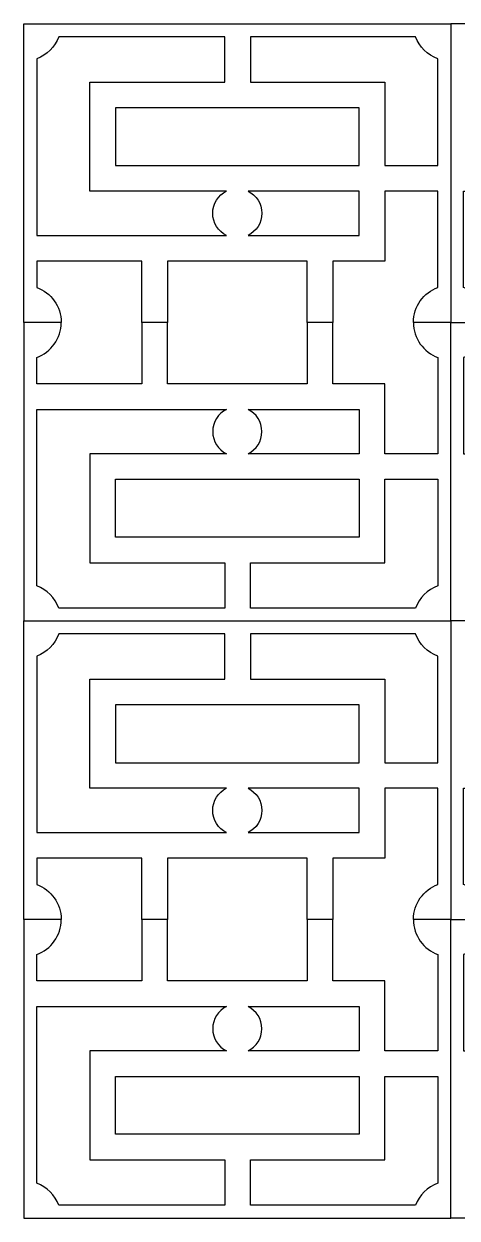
# Model space of a CAD drawing. Header units: centimetres. Extents: x -18.9 to -1.9, y -9.5 to 1.9.
# Drawn here: x -18.879 to -17.156, y -9.5 to -4.748 of the extents above; entities that cross this region are included whole.
import ezdxf

# ---------------------------------------------------------------- set-up
doc = ezdxf.new("R2010")
doc.units = ezdxf.units.CM
doc.header["$MEASUREMENT"] = 0
doc.layers.add('layer 1', color=7, linetype='Continuous')

msp = doc.modelspace()

# ---------------------------------------------------------------- linework, layer by layer
at = {"layer": 'layer 1', "color": 250}
for points, knots in [([(-17.75271, -5.69124), (-17.75271, -5.69124), (-17.75271, -5.93573), (-17.75271, -5.93573), (-17.75271, -5.93573), (-17.75271, -5.93573), (-17.65094, -5.93573), (-17.65094, -5.93573), (-17.65094, -5.93573), (-17.65094, -5.93573), (-17.65094, -5.69124), (-17.65094, -5.69124), (-17.65094, -5.69124), (-17.65094, -5.69124), (-17.49486, -5.69124), (-17.49486, -5.69124), (-17.49486, -5.69124), (-17.49486, -5.69124), (-17.44398, -5.69124), (-17.44398, -5.69124), (-17.44398, -5.69124), (-17.44398, -5.69124), (-17.44398, -5.64035), (-17.44398, -5.64035), (-17.44398, -5.64035), (-17.44398, -5.64035), (-17.44398, -5.41336), (-17.44398, -5.41336), (-17.44398, -5.41336), (-17.44398, -5.41336), (-17.44398, -5.41335), (-17.44398, -5.41335), (-17.44398, -5.41335), (-17.44398, -5.41335), (-17.23252, -5.41335), (-17.23252, -5.41335), (-17.23252, -5.41335), (-17.23252, -5.41335), (-17.23252, -5.79637), (-17.23252, -5.79637), (-17.23252, -5.79637), (-17.28937, -5.81714), (-17.32997, -5.8717), (-17.32997, -5.93573), (-17.32997, -5.93573), (-17.32997, -5.93573), (-17.23252, -5.93573), (-17.23252, -5.93573), (-17.23252, -5.93573), (-17.23252, -5.93573), (-17.18164, -5.93573), (-17.18164, -5.93573), (-17.18164, -5.93573), (-17.18164, -5.93573), (-17.18164, -4.74765), (-17.18164, -4.74765), (-17.18164, -4.74765), (-17.18164, -4.74765), (-18.87894, -4.74765), (-18.87894, -4.74765), (-18.87894, -4.74765), (-18.87894, -4.74765), (-18.87894, -5.93573), (-18.87894, -5.93573), (-18.87894, -5.93573), (-18.87894, -5.93573), (-18.87859, -5.93573), (-18.87859, -5.93573), (-18.87859, -5.93573), (-18.87859, -5.93573), (-18.82805, -5.93573), (-18.82805, -5.93573), (-18.82805, -5.93573), (-18.82805, -5.93573), (-18.73061, -5.93573), (-18.73061, -5.93573), (-18.73061, -5.93573), (-18.73061, -5.8717), (-18.7712, -5.81714), (-18.82805, -5.79637), (-18.82805, -5.79637), (-18.82805, -5.79637), (-18.82805, -5.69124), (-18.82805, -5.69124), (-18.82805, -5.69124), (-18.82805, -5.69124), (-18.40963, -5.69124), (-18.40963, -5.69124), (-18.40963, -5.69124), (-18.40963, -5.69124), (-18.40963, -5.93573), (-18.40963, -5.93573), (-18.40963, -5.93573), (-18.40963, -5.93573), (-18.30787, -5.93573), (-18.30787, -5.93573), (-18.30787, -5.93573), (-18.30787, -5.93573), (-18.30787, -5.69124), (-18.30787, -5.69124), (-18.30787, -5.69124), (-18.30787, -5.69124), (-17.93935, -5.69124), (-17.93935, -5.69124), (-17.93935, -5.69124), (-17.93935, -5.69124), (-17.80038, -5.69124), (-17.80038, -5.69124), (-17.80038, -5.69124), (-17.80038, -5.69124), (-17.75271, -5.69124), (-17.75271, -5.69124)], [0, 0, 0, 0, 0.0344828, 0.0344828, 0.0344828, 0.0344828, 0.0689655, 0.0689655, 0.0689655, 0.0689655, 0.1034483, 0.1034483, 0.1034483, 0.1034483, 0.137931, 0.137931, 0.137931, 0.137931, 0.1724138, 0.1724138, 0.1724138, 0.1724138, 0.2068966, 0.2068966, 0.2068966, 0.2068966, 0.2413793, 0.2413793, 0.2413793, 0.2413793, 0.2758621, 0.2758621, 0.2758621, 0.2758621, 0.3103448, 0.3103448, 0.3103448, 0.3103448, 0.3448276, 0.3448276, 0.3448276, 0.3448276, 0.3793103, 0.3793103, 0.3793103, 0.3793103, 0.4137931, 0.4137931, 0.4137931, 0.4137931, 0.4482759, 0.4482759, 0.4482759, 0.4482759, 0.4827586, 0.4827586, 0.4827586, 0.4827586, 0.5172414, 0.5172414, 0.5172414, 0.5172414, 0.5517241, 0.5517241, 0.5517241, 0.5517241, 0.5862069, 0.5862069, 0.5862069, 0.5862069, 0.6206897, 0.6206897, 0.6206897, 0.6206897, 0.6551724, 0.6551724, 0.6551724, 0.6551724, 0.6896552, 0.6896552, 0.6896552, 0.6896552, 0.7241379, 0.7241379, 0.7241379, 0.7241379, 0.7586207, 0.7586207, 0.7586207, 0.7586207, 0.7931034, 0.7931034, 0.7931034, 0.7931034, 0.8275862, 0.8275862, 0.8275862, 0.8275862, 0.862069, 0.862069, 0.862069, 0.862069, 0.8965517, 0.8965517, 0.8965517, 0.8965517, 0.9310345, 0.9310345, 0.9310345, 0.9310345, 1, 1, 1, 1]), ([(-16.61057, -5.69124), (-16.61057, -5.69124), (-16.61057, -5.93573), (-16.61057, -5.93573), (-16.61057, -5.93573), (-16.61057, -5.93573), (-16.71233, -5.93573), (-16.71233, -5.93573), (-16.71233, -5.93573), (-16.71233, -5.93573), (-16.71233, -5.69124), (-16.71233, -5.69124), (-16.71233, -5.69124), (-16.71233, -5.69124), (-16.86841, -5.69124), (-16.86841, -5.69124), (-16.86841, -5.69124), (-16.86841, -5.69124), (-16.9193, -5.69124), (-16.9193, -5.69124), (-16.9193, -5.69124), (-16.9193, -5.69124), (-16.9193, -5.64035), (-16.9193, -5.64035), (-16.9193, -5.64035), (-16.9193, -5.64035), (-16.9193, -5.41336), (-16.9193, -5.41336), (-16.9193, -5.41336), (-16.9193, -5.41336), (-16.9193, -5.41335), (-16.9193, -5.41335), (-16.9193, -5.41335), (-16.9193, -5.41335), (-17.13076, -5.41335), (-17.13076, -5.41335), (-17.13076, -5.41335), (-17.13076, -5.41335), (-17.13076, -5.79637), (-17.13076, -5.79637), (-17.13076, -5.79637), (-17.07391, -5.81714), (-17.03331, -5.8717), (-17.03331, -5.93573), (-17.03331, -5.93573), (-17.03331, -5.93573), (-17.13076, -5.93573), (-17.13076, -5.93573), (-17.13076, -5.93573), (-17.13076, -5.93573), (-17.18164, -5.93573), (-17.18164, -5.93573), (-17.18164, -5.93573), (-17.18164, -5.93573), (-17.18164, -4.74765), (-17.18164, -4.74765), (-17.18164, -4.74765), (-17.18164, -4.74765), (-15.48434, -4.74765), (-15.48434, -4.74765), (-15.48434, -4.74765), (-15.48434, -4.74765), (-15.48434, -5.93573), (-15.48434, -5.93573), (-15.48434, -5.93573), (-15.48434, -5.93573), (-15.48469, -5.93573), (-15.48469, -5.93573), (-15.48469, -5.93573), (-15.48469, -5.93573), (-15.53522, -5.93573), (-15.53522, -5.93573), (-15.53522, -5.93573), (-15.53522, -5.93573), (-15.63267, -5.93573), (-15.63267, -5.93573), (-15.63267, -5.93573), (-15.63267, -5.8717), (-15.59207, -5.81714), (-15.53522, -5.79637), (-15.53522, -5.79637), (-15.53522, -5.79637), (-15.53522, -5.69124), (-15.53522, -5.69124), (-15.53522, -5.69124), (-15.53522, -5.69124), (-15.95365, -5.69124), (-15.95365, -5.69124), (-15.95365, -5.69124), (-15.95365, -5.69124), (-15.95365, -5.93573), (-15.95365, -5.93573), (-15.95365, -5.93573), (-15.95365, -5.93573), (-16.05541, -5.93573), (-16.05541, -5.93573), (-16.05541, -5.93573), (-16.05541, -5.93573), (-16.05541, -5.69124), (-16.05541, -5.69124), (-16.05541, -5.69124), (-16.05541, -5.69124), (-16.42393, -5.69124), (-16.42393, -5.69124), (-16.42393, -5.69124), (-16.42393, -5.69124), (-16.56289, -5.69124), (-16.56289, -5.69124), (-16.56289, -5.69124), (-16.56289, -5.69124), (-16.61057, -5.69124), (-16.61057, -5.69124)], [0, 0, 0, 0, 0.0344828, 0.0344828, 0.0344828, 0.0344828, 0.0689655, 0.0689655, 0.0689655, 0.0689655, 0.1034483, 0.1034483, 0.1034483, 0.1034483, 0.137931, 0.137931, 0.137931, 0.137931, 0.1724138, 0.1724138, 0.1724138, 0.1724138, 0.2068966, 0.2068966, 0.2068966, 0.2068966, 0.2413793, 0.2413793, 0.2413793, 0.2413793, 0.2758621, 0.2758621, 0.2758621, 0.2758621, 0.3103448, 0.3103448, 0.3103448, 0.3103448, 0.3448276, 0.3448276, 0.3448276, 0.3448276, 0.3793103, 0.3793103, 0.3793103, 0.3793103, 0.4137931, 0.4137931, 0.4137931, 0.4137931, 0.4482759, 0.4482759, 0.4482759, 0.4482759, 0.4827586, 0.4827586, 0.4827586, 0.4827586, 0.5172414, 0.5172414, 0.5172414, 0.5172414, 0.5517241, 0.5517241, 0.5517241, 0.5517241, 0.5862069, 0.5862069, 0.5862069, 0.5862069, 0.6206897, 0.6206897, 0.6206897, 0.6206897, 0.6551724, 0.6551724, 0.6551724, 0.6551724, 0.6896552, 0.6896552, 0.6896552, 0.6896552, 0.7241379, 0.7241379, 0.7241379, 0.7241379, 0.7586207, 0.7586207, 0.7586207, 0.7586207, 0.7931034, 0.7931034, 0.7931034, 0.7931034, 0.8275862, 0.8275862, 0.8275862, 0.8275862, 0.862069, 0.862069, 0.862069, 0.862069, 0.8965517, 0.8965517, 0.8965517, 0.8965517, 0.9310345, 0.9310345, 0.9310345, 0.9310345, 1, 1, 1, 1]), ([(-18.07971, -4.97949), (-18.07971, -4.97949), (-18.56571, -4.97949), (-18.56571, -4.97949), (-18.56571, -4.97949), (-18.56571, -4.97949), (-18.6166, -4.97949), (-18.6166, -4.97949), (-18.6166, -4.97949), (-18.6166, -4.97949), (-18.6166, -5.03037), (-18.6166, -5.03037), (-18.6166, -5.03037), (-18.6166, -5.03037), (-18.6166, -5.36247), (-18.6166, -5.36247), (-18.6166, -5.36247), (-18.6166, -5.36247), (-18.6166, -5.41336), (-18.6166, -5.41336), (-18.6166, -5.41336), (-18.6166, -5.41336), (-18.56571, -5.41336), (-18.56571, -5.41336), (-18.56571, -5.41336), (-18.56571, -5.41336), (-18.07288, -5.41336), (-18.07288, -5.41336), (-18.07288, -5.41336), (-18.10555, -5.42919), (-18.12809, -5.46267), (-18.12809, -5.50141), (-18.12809, -5.50141), (-18.12809, -5.54015), (-18.10555, -5.57363), (-18.07288, -5.58947), (-18.07288, -5.58947), (-18.07288, -5.58947), (-18.82805, -5.58947), (-18.82805, -5.58947), (-18.82805, -5.58947), (-18.82805, -5.58947), (-18.82805, -4.88701), (-18.82805, -4.88701), (-18.82805, -4.88701), (-18.78708, -4.87204), (-18.75454, -4.83951), (-18.73957, -4.79853), (-18.73957, -4.79853), (-18.73957, -4.79853), (-18.07971, -4.79853), (-18.07971, -4.79853), (-18.07971, -4.79853), (-18.07971, -4.79853), (-18.07971, -4.97949), (-18.07971, -4.97949)], [0, 0, 0, 0, 0.0666667, 0.0666667, 0.0666667, 0.0666667, 0.1333333, 0.1333333, 0.1333333, 0.1333333, 0.2, 0.2, 0.2, 0.2, 0.2666667, 0.2666667, 0.2666667, 0.2666667, 0.3333333, 0.3333333, 0.3333333, 0.3333333, 0.4, 0.4, 0.4, 0.4, 0.4666667, 0.4666667, 0.4666667, 0.4666667, 0.5333333, 0.5333333, 0.5333333, 0.5333333, 0.6, 0.6, 0.6, 0.6, 0.6666667, 0.6666667, 0.6666667, 0.6666667, 0.7333333, 0.7333333, 0.7333333, 0.7333333, 0.8, 0.8, 0.8, 0.8, 0.8666667, 0.8666667, 0.8666667, 0.8666667, 1, 1, 1, 1]), ([(-17.44398, -5.31159), (-17.44398, -5.31159), (-17.44398, -5.07186), (-17.44398, -5.07186), (-17.44398, -5.07186), (-17.44398, -5.07186), (-17.44398, -5.03037), (-17.44398, -5.03037), (-17.44398, -5.03037), (-17.44398, -5.03037), (-17.44398, -4.97949), (-17.44398, -4.97949), (-17.44398, -4.97949), (-17.44398, -4.97949), (-17.49486, -4.97949), (-17.49486, -4.97949), (-17.49486, -4.97949), (-17.49486, -4.97949), (-17.97795, -4.97949), (-17.97795, -4.97949), (-17.97795, -4.97949), (-17.97795, -4.97949), (-17.97795, -4.79853), (-17.97795, -4.79853), (-17.97795, -4.79853), (-17.97795, -4.79853), (-17.321, -4.79853), (-17.321, -4.79853), (-17.321, -4.79853), (-17.30603, -4.83951), (-17.2735, -4.87204), (-17.23252, -4.88701), (-17.23252, -4.88701), (-17.23252, -4.88701), (-17.23252, -5.31159), (-17.23252, -5.31159), (-17.23252, -5.31159), (-17.23252, -5.31159), (-17.44398, -5.31159), (-17.44398, -5.31159)], [0, 0, 0, 0, 0.0909091, 0.0909091, 0.0909091, 0.0909091, 0.1818182, 0.1818182, 0.1818182, 0.1818182, 0.2727273, 0.2727273, 0.2727273, 0.2727273, 0.3636364, 0.3636364, 0.3636364, 0.3636364, 0.4545455, 0.4545455, 0.4545455, 0.4545455, 0.5454545, 0.5454545, 0.5454545, 0.5454545, 0.6363636, 0.6363636, 0.6363636, 0.6363636, 0.7272727, 0.7272727, 0.7272727, 0.7272727, 0.8181818, 0.8181818, 0.8181818, 0.8181818, 1, 1, 1, 1]), ([(-17.54574, -5.08126), (-17.54574, -5.08126), (-17.54574, -5.31159), (-17.54574, -5.31159), (-17.54574, -5.31159), (-17.54574, -5.31159), (-17.80038, -5.31159), (-17.80038, -5.31159), (-17.80038, -5.31159), (-17.80038, -5.31159), (-17.93935, -5.31159), (-17.93935, -5.31159), (-17.93935, -5.31159), (-17.93935, -5.31159), (-17.96951, -5.31159), (-17.96951, -5.31159), (-17.96951, -5.31159), (-17.96951, -5.31159), (-17.96951, -5.31159), (-17.96951, -5.31159), (-17.96951, -5.31159), (-17.96951, -5.31159), (-18.51483, -5.31159), (-18.51483, -5.31159), (-18.51483, -5.31159), (-18.51483, -5.31159), (-18.51483, -5.08126), (-18.51483, -5.08126), (-18.51483, -5.08126), (-18.51483, -5.08126), (-17.54574, -5.08126), (-17.54574, -5.08126)], [0, 0, 0, 0, 0.1111111, 0.1111111, 0.1111111, 0.1111111, 0.2222222, 0.2222222, 0.2222222, 0.2222222, 0.3333333, 0.3333333, 0.3333333, 0.3333333, 0.4444444, 0.4444444, 0.4444444, 0.4444444, 0.5555556, 0.5555556, 0.5555556, 0.5555556, 0.6666667, 0.6666667, 0.6666667, 0.6666667, 0.7777778, 0.7777778, 0.7777778, 0.7777778, 1, 1, 1, 1]), ([(-17.98769, -5.41336), (-17.98769, -5.41336), (-17.93935, -5.41336), (-17.93935, -5.41336), (-17.93935, -5.41336), (-17.93935, -5.41336), (-17.80038, -5.41336), (-17.80038, -5.41336), (-17.80038, -5.41336), (-17.80038, -5.41336), (-17.54574, -5.41336), (-17.54574, -5.41336), (-17.54574, -5.41336), (-17.54574, -5.41336), (-17.54574, -5.58947), (-17.54574, -5.58947), (-17.54574, -5.58947), (-17.54574, -5.58947), (-17.80038, -5.58947), (-17.80038, -5.58947), (-17.80038, -5.58947), (-17.80038, -5.58947), (-17.93935, -5.58947), (-17.93935, -5.58947), (-17.93935, -5.58947), (-17.93935, -5.58947), (-17.9877, -5.58947), (-17.9877, -5.58947), (-17.9877, -5.58947), (-17.95502, -5.57363), (-17.93249, -5.54015), (-17.93249, -5.50141), (-17.93249, -5.50141), (-17.93249, -5.46267), (-17.95502, -5.42919), (-17.98769, -5.41336)], [0, 0, 0, 0, 0.1, 0.1, 0.1, 0.1, 0.2, 0.2, 0.2, 0.2, 0.3, 0.3, 0.3, 0.3, 0.4, 0.4, 0.4, 0.4, 0.5, 0.5, 0.5, 0.5, 0.6, 0.6, 0.6, 0.6, 0.7, 0.7, 0.7, 0.7, 0.8, 0.8, 0.8, 0.8, 1, 1, 1, 1]), ([(-17.75271, -6.18023), (-17.75271, -6.18023), (-17.75271, -5.93573), (-17.75271, -5.93573), (-17.75271, -5.93573), (-17.75271, -5.93573), (-17.65094, -5.93573), (-17.65094, -5.93573), (-17.65094, -5.93573), (-17.65094, -5.93573), (-17.65094, -6.18023), (-17.65094, -6.18023), (-17.65094, -6.18023), (-17.65094, -6.18023), (-17.49486, -6.18023), (-17.49486, -6.18023), (-17.49486, -6.18023), (-17.49486, -6.18023), (-17.44398, -6.18023), (-17.44398, -6.18023), (-17.44398, -6.18023), (-17.44398, -6.18023), (-17.44398, -6.23112), (-17.44398, -6.23112), (-17.44398, -6.23112), (-17.44398, -6.23112), (-17.44398, -6.45811), (-17.44398, -6.45811), (-17.44398, -6.45811), (-17.44398, -6.45811), (-17.44398, -6.45811), (-17.44398, -6.45811), (-17.44398, -6.45811), (-17.44398, -6.45811), (-17.23252, -6.45811), (-17.23252, -6.45811), (-17.23252, -6.45811), (-17.23252, -6.45811), (-17.23252, -6.0751), (-17.23252, -6.0751), (-17.23252, -6.0751), (-17.28937, -6.05433), (-17.32997, -5.99976), (-17.32997, -5.93573), (-17.32997, -5.93573), (-17.32997, -5.93573), (-17.23252, -5.93573), (-17.23252, -5.93573), (-17.23252, -5.93573), (-17.23252, -5.93573), (-17.18164, -5.93573), (-17.18164, -5.93573), (-17.18164, -5.93573), (-17.18164, -5.93573), (-17.18164, -7.12382), (-17.18164, -7.12382), (-17.18164, -7.12382), (-17.18164, -7.12382), (-18.87894, -7.12382), (-18.87894, -7.12382), (-18.87894, -7.12382), (-18.87894, -7.12382), (-18.87894, -5.93573), (-18.87894, -5.93573), (-18.87894, -5.93573), (-18.87894, -5.93573), (-18.87859, -5.93573), (-18.87859, -5.93573), (-18.87859, -5.93573), (-18.87859, -5.93573), (-18.82805, -5.93573), (-18.82805, -5.93573), (-18.82805, -5.93573), (-18.82805, -5.93573), (-18.73061, -5.93573), (-18.73061, -5.93573), (-18.73061, -5.93573), (-18.73061, -5.99976), (-18.7712, -6.05433), (-18.82805, -6.0751), (-18.82805, -6.0751), (-18.82805, -6.0751), (-18.82805, -6.18023), (-18.82805, -6.18023), (-18.82805, -6.18023), (-18.82805, -6.18023), (-18.40963, -6.18023), (-18.40963, -6.18023), (-18.40963, -6.18023), (-18.40963, -6.18023), (-18.40963, -5.93573), (-18.40963, -5.93573), (-18.40963, -5.93573), (-18.40963, -5.93573), (-18.30787, -5.93573), (-18.30787, -5.93573), (-18.30787, -5.93573), (-18.30787, -5.93573), (-18.30787, -6.18023), (-18.30787, -6.18023), (-18.30787, -6.18023), (-18.30787, -6.18023), (-17.93935, -6.18023), (-17.93935, -6.18023), (-17.93935, -6.18023), (-17.93935, -6.18023), (-17.80038, -6.18023), (-17.80038, -6.18023), (-17.80038, -6.18023), (-17.80038, -6.18023), (-17.75271, -6.18023), (-17.75271, -6.18023)], [0, 0, 0, 0, 0.0344828, 0.0344828, 0.0344828, 0.0344828, 0.0689655, 0.0689655, 0.0689655, 0.0689655, 0.1034483, 0.1034483, 0.1034483, 0.1034483, 0.137931, 0.137931, 0.137931, 0.137931, 0.1724138, 0.1724138, 0.1724138, 0.1724138, 0.2068966, 0.2068966, 0.2068966, 0.2068966, 0.2413793, 0.2413793, 0.2413793, 0.2413793, 0.2758621, 0.2758621, 0.2758621, 0.2758621, 0.3103448, 0.3103448, 0.3103448, 0.3103448, 0.3448276, 0.3448276, 0.3448276, 0.3448276, 0.3793103, 0.3793103, 0.3793103, 0.3793103, 0.4137931, 0.4137931, 0.4137931, 0.4137931, 0.4482759, 0.4482759, 0.4482759, 0.4482759, 0.4827586, 0.4827586, 0.4827586, 0.4827586, 0.5172414, 0.5172414, 0.5172414, 0.5172414, 0.5517241, 0.5517241, 0.5517241, 0.5517241, 0.5862069, 0.5862069, 0.5862069, 0.5862069, 0.6206897, 0.6206897, 0.6206897, 0.6206897, 0.6551724, 0.6551724, 0.6551724, 0.6551724, 0.6896552, 0.6896552, 0.6896552, 0.6896552, 0.7241379, 0.7241379, 0.7241379, 0.7241379, 0.7586207, 0.7586207, 0.7586207, 0.7586207, 0.7931034, 0.7931034, 0.7931034, 0.7931034, 0.8275862, 0.8275862, 0.8275862, 0.8275862, 0.862069, 0.862069, 0.862069, 0.862069, 0.8965517, 0.8965517, 0.8965517, 0.8965517, 0.9310345, 0.9310345, 0.9310345, 0.9310345, 1, 1, 1, 1]), ([(-16.61057, -6.18023), (-16.61057, -6.18023), (-16.61057, -5.93573), (-16.61057, -5.93573), (-16.61057, -5.93573), (-16.61057, -5.93573), (-16.71233, -5.93573), (-16.71233, -5.93573), (-16.71233, -5.93573), (-16.71233, -5.93573), (-16.71233, -6.18023), (-16.71233, -6.18023), (-16.71233, -6.18023), (-16.71233, -6.18023), (-16.86841, -6.18023), (-16.86841, -6.18023), (-16.86841, -6.18023), (-16.86841, -6.18023), (-16.9193, -6.18023), (-16.9193, -6.18023), (-16.9193, -6.18023), (-16.9193, -6.18023), (-16.9193, -6.23112), (-16.9193, -6.23112), (-16.9193, -6.23112), (-16.9193, -6.23112), (-16.9193, -6.45811), (-16.9193, -6.45811), (-16.9193, -6.45811), (-16.9193, -6.45811), (-16.9193, -6.45811), (-16.9193, -6.45811), (-16.9193, -6.45811), (-16.9193, -6.45811), (-17.13076, -6.45811), (-17.13076, -6.45811), (-17.13076, -6.45811), (-17.13076, -6.45811), (-17.13076, -6.0751), (-17.13076, -6.0751), (-17.13076, -6.0751), (-17.07391, -6.05433), (-17.03331, -5.99976), (-17.03331, -5.93573), (-17.03331, -5.93573), (-17.03331, -5.93573), (-17.13076, -5.93573), (-17.13076, -5.93573), (-17.13076, -5.93573), (-17.13076, -5.93573), (-17.18164, -5.93573), (-17.18164, -5.93573), (-17.18164, -5.93573), (-17.18164, -5.93573), (-17.18164, -7.12382), (-17.18164, -7.12382), (-17.18164, -7.12382), (-17.18164, -7.12382), (-15.48434, -7.12382), (-15.48434, -7.12382), (-15.48434, -7.12382), (-15.48434, -7.12382), (-15.48434, -5.93573), (-15.48434, -5.93573), (-15.48434, -5.93573), (-15.48434, -5.93573), (-15.48469, -5.93573), (-15.48469, -5.93573), (-15.48469, -5.93573), (-15.48469, -5.93573), (-15.53522, -5.93573), (-15.53522, -5.93573), (-15.53522, -5.93573), (-15.53522, -5.93573), (-15.63267, -5.93573), (-15.63267, -5.93573), (-15.63267, -5.93573), (-15.63267, -5.99976), (-15.59207, -6.05433), (-15.53522, -6.0751), (-15.53522, -6.0751), (-15.53522, -6.0751), (-15.53522, -6.18023), (-15.53522, -6.18023), (-15.53522, -6.18023), (-15.53522, -6.18023), (-15.95365, -6.18023), (-15.95365, -6.18023), (-15.95365, -6.18023), (-15.95365, -6.18023), (-15.95365, -5.93573), (-15.95365, -5.93573), (-15.95365, -5.93573), (-15.95365, -5.93573), (-16.05541, -5.93573), (-16.05541, -5.93573), (-16.05541, -5.93573), (-16.05541, -5.93573), (-16.05541, -6.18023), (-16.05541, -6.18023), (-16.05541, -6.18023), (-16.05541, -6.18023), (-16.42393, -6.18023), (-16.42393, -6.18023), (-16.42393, -6.18023), (-16.42393, -6.18023), (-16.56289, -6.18023), (-16.56289, -6.18023), (-16.56289, -6.18023), (-16.56289, -6.18023), (-16.61057, -6.18023), (-16.61057, -6.18023)], [0, 0, 0, 0, 0.0344828, 0.0344828, 0.0344828, 0.0344828, 0.0689655, 0.0689655, 0.0689655, 0.0689655, 0.1034483, 0.1034483, 0.1034483, 0.1034483, 0.137931, 0.137931, 0.137931, 0.137931, 0.1724138, 0.1724138, 0.1724138, 0.1724138, 0.2068966, 0.2068966, 0.2068966, 0.2068966, 0.2413793, 0.2413793, 0.2413793, 0.2413793, 0.2758621, 0.2758621, 0.2758621, 0.2758621, 0.3103448, 0.3103448, 0.3103448, 0.3103448, 0.3448276, 0.3448276, 0.3448276, 0.3448276, 0.3793103, 0.3793103, 0.3793103, 0.3793103, 0.4137931, 0.4137931, 0.4137931, 0.4137931, 0.4482759, 0.4482759, 0.4482759, 0.4482759, 0.4827586, 0.4827586, 0.4827586, 0.4827586, 0.5172414, 0.5172414, 0.5172414, 0.5172414, 0.5517241, 0.5517241, 0.5517241, 0.5517241, 0.5862069, 0.5862069, 0.5862069, 0.5862069, 0.6206897, 0.6206897, 0.6206897, 0.6206897, 0.6551724, 0.6551724, 0.6551724, 0.6551724, 0.6896552, 0.6896552, 0.6896552, 0.6896552, 0.7241379, 0.7241379, 0.7241379, 0.7241379, 0.7586207, 0.7586207, 0.7586207, 0.7586207, 0.7931034, 0.7931034, 0.7931034, 0.7931034, 0.8275862, 0.8275862, 0.8275862, 0.8275862, 0.862069, 0.862069, 0.862069, 0.862069, 0.8965517, 0.8965517, 0.8965517, 0.8965517, 0.9310345, 0.9310345, 0.9310345, 0.9310345, 1, 1, 1, 1]), ([(-18.07971, -6.89198), (-18.07971, -6.89198), (-18.56571, -6.89198), (-18.56571, -6.89198), (-18.56571, -6.89198), (-18.56571, -6.89198), (-18.6166, -6.89198), (-18.6166, -6.89198), (-18.6166, -6.89198), (-18.6166, -6.89198), (-18.6166, -6.8411), (-18.6166, -6.8411), (-18.6166, -6.8411), (-18.6166, -6.8411), (-18.6166, -6.509), (-18.6166, -6.509), (-18.6166, -6.509), (-18.6166, -6.509), (-18.6166, -6.45811), (-18.6166, -6.45811), (-18.6166, -6.45811), (-18.6166, -6.45811), (-18.56571, -6.45811), (-18.56571, -6.45811), (-18.56571, -6.45811), (-18.56571, -6.45811), (-18.07288, -6.45811), (-18.07288, -6.45811), (-18.07288, -6.45811), (-18.10555, -6.44228), (-18.12809, -6.40879), (-18.12809, -6.37006), (-18.12809, -6.37006), (-18.12809, -6.33132), (-18.10555, -6.29783), (-18.07288, -6.282), (-18.07288, -6.282), (-18.07288, -6.282), (-18.82805, -6.282), (-18.82805, -6.282), (-18.82805, -6.282), (-18.82805, -6.282), (-18.82805, -6.98446), (-18.82805, -6.98446), (-18.82805, -6.98446), (-18.78708, -6.99943), (-18.75454, -7.03196), (-18.73957, -7.07294), (-18.73957, -7.07294), (-18.73957, -7.07294), (-18.07971, -7.07294), (-18.07971, -7.07294), (-18.07971, -7.07294), (-18.07971, -7.07294), (-18.07971, -6.89198), (-18.07971, -6.89198)], [0, 0, 0, 0, 0.0666667, 0.0666667, 0.0666667, 0.0666667, 0.1333333, 0.1333333, 0.1333333, 0.1333333, 0.2, 0.2, 0.2, 0.2, 0.2666667, 0.2666667, 0.2666667, 0.2666667, 0.3333333, 0.3333333, 0.3333333, 0.3333333, 0.4, 0.4, 0.4, 0.4, 0.4666667, 0.4666667, 0.4666667, 0.4666667, 0.5333333, 0.5333333, 0.5333333, 0.5333333, 0.6, 0.6, 0.6, 0.6, 0.6666667, 0.6666667, 0.6666667, 0.6666667, 0.7333333, 0.7333333, 0.7333333, 0.7333333, 0.8, 0.8, 0.8, 0.8, 0.8666667, 0.8666667, 0.8666667, 0.8666667, 1, 1, 1, 1]), ([(-17.98769, -6.45811), (-17.98769, -6.45811), (-17.93935, -6.45811), (-17.93935, -6.45811), (-17.93935, -6.45811), (-17.93935, -6.45811), (-17.80038, -6.45811), (-17.80038, -6.45811), (-17.80038, -6.45811), (-17.80038, -6.45811), (-17.54574, -6.45811), (-17.54574, -6.45811), (-17.54574, -6.45811), (-17.54574, -6.45811), (-17.54574, -6.282), (-17.54574, -6.282), (-17.54574, -6.282), (-17.54574, -6.282), (-17.80038, -6.282), (-17.80038, -6.282), (-17.80038, -6.282), (-17.80038, -6.282), (-17.93935, -6.282), (-17.93935, -6.282), (-17.93935, -6.282), (-17.93935, -6.282), (-17.9877, -6.282), (-17.9877, -6.282), (-17.9877, -6.282), (-17.95502, -6.29783), (-17.93249, -6.33132), (-17.93249, -6.37006), (-17.93249, -6.37006), (-17.93249, -6.40879), (-17.95502, -6.44228), (-17.98769, -6.45811)], [0, 0, 0, 0, 0.1, 0.1, 0.1, 0.1, 0.2, 0.2, 0.2, 0.2, 0.3, 0.3, 0.3, 0.3, 0.4, 0.4, 0.4, 0.4, 0.5, 0.5, 0.5, 0.5, 0.6, 0.6, 0.6, 0.6, 0.7, 0.7, 0.7, 0.7, 0.8, 0.8, 0.8, 0.8, 1, 1, 1, 1]), ([(-17.54574, -6.79021), (-17.54574, -6.79021), (-17.54574, -6.55988), (-17.54574, -6.55988), (-17.54574, -6.55988), (-17.54574, -6.55988), (-17.80038, -6.55988), (-17.80038, -6.55988), (-17.80038, -6.55988), (-17.80038, -6.55988), (-17.93935, -6.55988), (-17.93935, -6.55988), (-17.93935, -6.55988), (-17.93935, -6.55988), (-17.96951, -6.55988), (-17.96951, -6.55988), (-17.96951, -6.55988), (-17.96951, -6.55988), (-17.96951, -6.55988), (-17.96951, -6.55988), (-17.96951, -6.55988), (-17.96951, -6.55988), (-18.51483, -6.55988), (-18.51483, -6.55988), (-18.51483, -6.55988), (-18.51483, -6.55988), (-18.51483, -6.79021), (-18.51483, -6.79021), (-18.51483, -6.79021), (-18.51483, -6.79021), (-17.54574, -6.79021), (-17.54574, -6.79021)], [0, 0, 0, 0, 0.1111111, 0.1111111, 0.1111111, 0.1111111, 0.2222222, 0.2222222, 0.2222222, 0.2222222, 0.3333333, 0.3333333, 0.3333333, 0.3333333, 0.4444444, 0.4444444, 0.4444444, 0.4444444, 0.5555556, 0.5555556, 0.5555556, 0.5555556, 0.6666667, 0.6666667, 0.6666667, 0.6666667, 0.7777778, 0.7777778, 0.7777778, 0.7777778, 1, 1, 1, 1]), ([(-17.44398, -6.55988), (-17.44398, -6.55988), (-17.44398, -6.79961), (-17.44398, -6.79961), (-17.44398, -6.79961), (-17.44398, -6.79961), (-17.44398, -6.8411), (-17.44398, -6.8411), (-17.44398, -6.8411), (-17.44398, -6.8411), (-17.44398, -6.89198), (-17.44398, -6.89198), (-17.44398, -6.89198), (-17.44398, -6.89198), (-17.49486, -6.89198), (-17.49486, -6.89198), (-17.49486, -6.89198), (-17.49486, -6.89198), (-17.97795, -6.89198), (-17.97795, -6.89198), (-17.97795, -6.89198), (-17.97795, -6.89198), (-17.97795, -7.07294), (-17.97795, -7.07294), (-17.97795, -7.07294), (-17.97795, -7.07294), (-17.321, -7.07294), (-17.321, -7.07294), (-17.321, -7.07294), (-17.30603, -7.03196), (-17.2735, -6.99943), (-17.23252, -6.98446), (-17.23252, -6.98446), (-17.23252, -6.98446), (-17.23252, -6.55988), (-17.23252, -6.55988), (-17.23252, -6.55988), (-17.23252, -6.55988), (-17.44398, -6.55988), (-17.44398, -6.55988)], [0, 0, 0, 0, 0.0909091, 0.0909091, 0.0909091, 0.0909091, 0.1818182, 0.1818182, 0.1818182, 0.1818182, 0.2727273, 0.2727273, 0.2727273, 0.2727273, 0.3636364, 0.3636364, 0.3636364, 0.3636364, 0.4545455, 0.4545455, 0.4545455, 0.4545455, 0.5454545, 0.5454545, 0.5454545, 0.5454545, 0.6363636, 0.6363636, 0.6363636, 0.6363636, 0.7272727, 0.7272727, 0.7272727, 0.7272727, 0.8181818, 0.8181818, 0.8181818, 0.8181818, 1, 1, 1, 1]), ([(-17.75271, -8.06741), (-17.75271, -8.06741), (-17.75271, -8.31191), (-17.75271, -8.31191), (-17.75271, -8.31191), (-17.75271, -8.31191), (-17.65094, -8.31191), (-17.65094, -8.31191), (-17.65094, -8.31191), (-17.65094, -8.31191), (-17.65094, -8.06741), (-17.65094, -8.06741), (-17.65094, -8.06741), (-17.65094, -8.06741), (-17.49486, -8.06741), (-17.49486, -8.06741), (-17.49486, -8.06741), (-17.49486, -8.06741), (-17.44398, -8.06741), (-17.44398, -8.06741), (-17.44398, -8.06741), (-17.44398, -8.06741), (-17.44398, -8.01653), (-17.44398, -8.01653), (-17.44398, -8.01653), (-17.44398, -8.01653), (-17.44398, -7.78953), (-17.44398, -7.78953), (-17.44398, -7.78953), (-17.44398, -7.78953), (-17.44398, -7.78953), (-17.44398, -7.78953), (-17.44398, -7.78953), (-17.44398, -7.78953), (-17.23252, -7.78953), (-17.23252, -7.78953), (-17.23252, -7.78953), (-17.23252, -7.78953), (-17.23252, -8.17255), (-17.23252, -8.17255), (-17.23252, -8.17255), (-17.28937, -8.19331), (-17.32997, -8.24788), (-17.32997, -8.31191), (-17.32997, -8.31191), (-17.32997, -8.31191), (-17.23252, -8.31191), (-17.23252, -8.31191), (-17.23252, -8.31191), (-17.23252, -8.31191), (-17.18164, -8.31191), (-17.18164, -8.31191), (-17.18164, -8.31191), (-17.18164, -8.31191), (-17.18164, -7.12382), (-17.18164, -7.12382), (-17.18164, -7.12382), (-17.18164, -7.12382), (-18.87894, -7.12382), (-18.87894, -7.12382), (-18.87894, -7.12382), (-18.87894, -7.12382), (-18.87894, -8.31191), (-18.87894, -8.31191), (-18.87894, -8.31191), (-18.87894, -8.31191), (-18.87859, -8.31191), (-18.87859, -8.31191), (-18.87859, -8.31191), (-18.87859, -8.31191), (-18.82805, -8.31191), (-18.82805, -8.31191), (-18.82805, -8.31191), (-18.82805, -8.31191), (-18.73061, -8.31191), (-18.73061, -8.31191), (-18.73061, -8.31191), (-18.73061, -8.24788), (-18.7712, -8.19331), (-18.82805, -8.17255), (-18.82805, -8.17255), (-18.82805, -8.17255), (-18.82805, -8.06741), (-18.82805, -8.06741), (-18.82805, -8.06741), (-18.82805, -8.06741), (-18.40963, -8.06741), (-18.40963, -8.06741), (-18.40963, -8.06741), (-18.40963, -8.06741), (-18.40963, -8.31191), (-18.40963, -8.31191), (-18.40963, -8.31191), (-18.40963, -8.31191), (-18.30787, -8.31191), (-18.30787, -8.31191), (-18.30787, -8.31191), (-18.30787, -8.31191), (-18.30787, -8.06741), (-18.30787, -8.06741), (-18.30787, -8.06741), (-18.30787, -8.06741), (-17.93935, -8.06741), (-17.93935, -8.06741), (-17.93935, -8.06741), (-17.93935, -8.06741), (-17.80038, -8.06741), (-17.80038, -8.06741), (-17.80038, -8.06741), (-17.80038, -8.06741), (-17.75271, -8.06741), (-17.75271, -8.06741)], [0, 0, 0, 0, 0.0344828, 0.0344828, 0.0344828, 0.0344828, 0.0689655, 0.0689655, 0.0689655, 0.0689655, 0.1034483, 0.1034483, 0.1034483, 0.1034483, 0.137931, 0.137931, 0.137931, 0.137931, 0.1724138, 0.1724138, 0.1724138, 0.1724138, 0.2068966, 0.2068966, 0.2068966, 0.2068966, 0.2413793, 0.2413793, 0.2413793, 0.2413793, 0.2758621, 0.2758621, 0.2758621, 0.2758621, 0.3103448, 0.3103448, 0.3103448, 0.3103448, 0.3448276, 0.3448276, 0.3448276, 0.3448276, 0.3793103, 0.3793103, 0.3793103, 0.3793103, 0.4137931, 0.4137931, 0.4137931, 0.4137931, 0.4482759, 0.4482759, 0.4482759, 0.4482759, 0.4827586, 0.4827586, 0.4827586, 0.4827586, 0.5172414, 0.5172414, 0.5172414, 0.5172414, 0.5517241, 0.5517241, 0.5517241, 0.5517241, 0.5862069, 0.5862069, 0.5862069, 0.5862069, 0.6206897, 0.6206897, 0.6206897, 0.6206897, 0.6551724, 0.6551724, 0.6551724, 0.6551724, 0.6896552, 0.6896552, 0.6896552, 0.6896552, 0.7241379, 0.7241379, 0.7241379, 0.7241379, 0.7586207, 0.7586207, 0.7586207, 0.7586207, 0.7931034, 0.7931034, 0.7931034, 0.7931034, 0.8275862, 0.8275862, 0.8275862, 0.8275862, 0.862069, 0.862069, 0.862069, 0.862069, 0.8965517, 0.8965517, 0.8965517, 0.8965517, 0.9310345, 0.9310345, 0.9310345, 0.9310345, 1, 1, 1, 1]), ([(-16.61057, -8.06741), (-16.61057, -8.06741), (-16.61057, -8.31191), (-16.61057, -8.31191), (-16.61057, -8.31191), (-16.61057, -8.31191), (-16.71233, -8.31191), (-16.71233, -8.31191), (-16.71233, -8.31191), (-16.71233, -8.31191), (-16.71233, -8.06741), (-16.71233, -8.06741), (-16.71233, -8.06741), (-16.71233, -8.06741), (-16.86841, -8.06741), (-16.86841, -8.06741), (-16.86841, -8.06741), (-16.86841, -8.06741), (-16.9193, -8.06741), (-16.9193, -8.06741), (-16.9193, -8.06741), (-16.9193, -8.06741), (-16.9193, -8.01653), (-16.9193, -8.01653), (-16.9193, -8.01653), (-16.9193, -8.01653), (-16.9193, -7.78953), (-16.9193, -7.78953), (-16.9193, -7.78953), (-16.9193, -7.78953), (-16.9193, -7.78953), (-16.9193, -7.78953), (-16.9193, -7.78953), (-16.9193, -7.78953), (-17.13076, -7.78953), (-17.13076, -7.78953), (-17.13076, -7.78953), (-17.13076, -7.78953), (-17.13076, -8.17255), (-17.13076, -8.17255), (-17.13076, -8.17255), (-17.07391, -8.19331), (-17.03331, -8.24788), (-17.03331, -8.31191), (-17.03331, -8.31191), (-17.03331, -8.31191), (-17.13076, -8.31191), (-17.13076, -8.31191), (-17.13076, -8.31191), (-17.13076, -8.31191), (-17.18164, -8.31191), (-17.18164, -8.31191), (-17.18164, -8.31191), (-17.18164, -8.31191), (-17.18164, -7.12382), (-17.18164, -7.12382), (-17.18164, -7.12382), (-17.18164, -7.12382), (-15.48434, -7.12382), (-15.48434, -7.12382), (-15.48434, -7.12382), (-15.48434, -7.12382), (-15.48434, -8.31191), (-15.48434, -8.31191), (-15.48434, -8.31191), (-15.48434, -8.31191), (-15.48469, -8.31191), (-15.48469, -8.31191), (-15.48469, -8.31191), (-15.48469, -8.31191), (-15.53522, -8.31191), (-15.53522, -8.31191), (-15.53522, -8.31191), (-15.53522, -8.31191), (-15.63267, -8.31191), (-15.63267, -8.31191), (-15.63267, -8.31191), (-15.63267, -8.24788), (-15.59207, -8.19331), (-15.53522, -8.17255), (-15.53522, -8.17255), (-15.53522, -8.17255), (-15.53522, -8.06741), (-15.53522, -8.06741), (-15.53522, -8.06741), (-15.53522, -8.06741), (-15.95365, -8.06741), (-15.95365, -8.06741), (-15.95365, -8.06741), (-15.95365, -8.06741), (-15.95365, -8.31191), (-15.95365, -8.31191), (-15.95365, -8.31191), (-15.95365, -8.31191), (-16.05541, -8.31191), (-16.05541, -8.31191), (-16.05541, -8.31191), (-16.05541, -8.31191), (-16.05541, -8.06741), (-16.05541, -8.06741), (-16.05541, -8.06741), (-16.05541, -8.06741), (-16.42393, -8.06741), (-16.42393, -8.06741), (-16.42393, -8.06741), (-16.42393, -8.06741), (-16.56289, -8.06741), (-16.56289, -8.06741), (-16.56289, -8.06741), (-16.56289, -8.06741), (-16.61057, -8.06741), (-16.61057, -8.06741)], [0, 0, 0, 0, 0.0344828, 0.0344828, 0.0344828, 0.0344828, 0.0689655, 0.0689655, 0.0689655, 0.0689655, 0.1034483, 0.1034483, 0.1034483, 0.1034483, 0.137931, 0.137931, 0.137931, 0.137931, 0.1724138, 0.1724138, 0.1724138, 0.1724138, 0.2068966, 0.2068966, 0.2068966, 0.2068966, 0.2413793, 0.2413793, 0.2413793, 0.2413793, 0.2758621, 0.2758621, 0.2758621, 0.2758621, 0.3103448, 0.3103448, 0.3103448, 0.3103448, 0.3448276, 0.3448276, 0.3448276, 0.3448276, 0.3793103, 0.3793103, 0.3793103, 0.3793103, 0.4137931, 0.4137931, 0.4137931, 0.4137931, 0.4482759, 0.4482759, 0.4482759, 0.4482759, 0.4827586, 0.4827586, 0.4827586, 0.4827586, 0.5172414, 0.5172414, 0.5172414, 0.5172414, 0.5517241, 0.5517241, 0.5517241, 0.5517241, 0.5862069, 0.5862069, 0.5862069, 0.5862069, 0.6206897, 0.6206897, 0.6206897, 0.6206897, 0.6551724, 0.6551724, 0.6551724, 0.6551724, 0.6896552, 0.6896552, 0.6896552, 0.6896552, 0.7241379, 0.7241379, 0.7241379, 0.7241379, 0.7586207, 0.7586207, 0.7586207, 0.7586207, 0.7931034, 0.7931034, 0.7931034, 0.7931034, 0.8275862, 0.8275862, 0.8275862, 0.8275862, 0.862069, 0.862069, 0.862069, 0.862069, 0.8965517, 0.8965517, 0.8965517, 0.8965517, 0.9310345, 0.9310345, 0.9310345, 0.9310345, 1, 1, 1, 1]), ([(-18.07971, -7.35567), (-18.07971, -7.35567), (-18.56571, -7.35567), (-18.56571, -7.35567), (-18.56571, -7.35567), (-18.56571, -7.35567), (-18.6166, -7.35567), (-18.6166, -7.35567), (-18.6166, -7.35567), (-18.6166, -7.35567), (-18.6166, -7.40655), (-18.6166, -7.40655), (-18.6166, -7.40655), (-18.6166, -7.40655), (-18.6166, -7.73865), (-18.6166, -7.73865), (-18.6166, -7.73865), (-18.6166, -7.73865), (-18.6166, -7.78953), (-18.6166, -7.78953), (-18.6166, -7.78953), (-18.6166, -7.78953), (-18.56571, -7.78953), (-18.56571, -7.78953), (-18.56571, -7.78953), (-18.56571, -7.78953), (-18.07288, -7.78953), (-18.07288, -7.78953), (-18.07288, -7.78953), (-18.10555, -7.80537), (-18.12809, -7.83885), (-18.12809, -7.87759), (-18.12809, -7.87759), (-18.12809, -7.91633), (-18.10555, -7.94981), (-18.07288, -7.96565), (-18.07288, -7.96565), (-18.07288, -7.96565), (-18.82805, -7.96565), (-18.82805, -7.96565), (-18.82805, -7.96565), (-18.82805, -7.96565), (-18.82805, -7.26319), (-18.82805, -7.26319), (-18.82805, -7.26319), (-18.78708, -7.24822), (-18.75454, -7.21568), (-18.73957, -7.17471), (-18.73957, -7.17471), (-18.73957, -7.17471), (-18.07971, -7.17471), (-18.07971, -7.17471), (-18.07971, -7.17471), (-18.07971, -7.17471), (-18.07971, -7.35567), (-18.07971, -7.35567)], [0, 0, 0, 0, 0.0666667, 0.0666667, 0.0666667, 0.0666667, 0.1333333, 0.1333333, 0.1333333, 0.1333333, 0.2, 0.2, 0.2, 0.2, 0.2666667, 0.2666667, 0.2666667, 0.2666667, 0.3333333, 0.3333333, 0.3333333, 0.3333333, 0.4, 0.4, 0.4, 0.4, 0.4666667, 0.4666667, 0.4666667, 0.4666667, 0.5333333, 0.5333333, 0.5333333, 0.5333333, 0.6, 0.6, 0.6, 0.6, 0.6666667, 0.6666667, 0.6666667, 0.6666667, 0.7333333, 0.7333333, 0.7333333, 0.7333333, 0.8, 0.8, 0.8, 0.8, 0.8666667, 0.8666667, 0.8666667, 0.8666667, 1, 1, 1, 1]), ([(-17.44398, -7.68777), (-17.44398, -7.68777), (-17.44398, -7.44803), (-17.44398, -7.44803), (-17.44398, -7.44803), (-17.44398, -7.44803), (-17.44398, -7.40655), (-17.44398, -7.40655), (-17.44398, -7.40655), (-17.44398, -7.40655), (-17.44398, -7.35567), (-17.44398, -7.35567), (-17.44398, -7.35567), (-17.44398, -7.35567), (-17.49486, -7.35567), (-17.49486, -7.35567), (-17.49486, -7.35567), (-17.49486, -7.35567), (-17.97795, -7.35567), (-17.97795, -7.35567), (-17.97795, -7.35567), (-17.97795, -7.35567), (-17.97795, -7.17471), (-17.97795, -7.17471), (-17.97795, -7.17471), (-17.97795, -7.17471), (-17.321, -7.17471), (-17.321, -7.17471), (-17.321, -7.17471), (-17.30603, -7.21568), (-17.2735, -7.24822), (-17.23252, -7.26319), (-17.23252, -7.26319), (-17.23252, -7.26319), (-17.23252, -7.68777), (-17.23252, -7.68777), (-17.23252, -7.68777), (-17.23252, -7.68777), (-17.44398, -7.68777), (-17.44398, -7.68777)], [0, 0, 0, 0, 0.0909091, 0.0909091, 0.0909091, 0.0909091, 0.1818182, 0.1818182, 0.1818182, 0.1818182, 0.2727273, 0.2727273, 0.2727273, 0.2727273, 0.3636364, 0.3636364, 0.3636364, 0.3636364, 0.4545455, 0.4545455, 0.4545455, 0.4545455, 0.5454545, 0.5454545, 0.5454545, 0.5454545, 0.6363636, 0.6363636, 0.6363636, 0.6363636, 0.7272727, 0.7272727, 0.7272727, 0.7272727, 0.8181818, 0.8181818, 0.8181818, 0.8181818, 1, 1, 1, 1]), ([(-17.54574, -7.45743), (-17.54574, -7.45743), (-17.54574, -7.68777), (-17.54574, -7.68777), (-17.54574, -7.68777), (-17.54574, -7.68777), (-17.80038, -7.68777), (-17.80038, -7.68777), (-17.80038, -7.68777), (-17.80038, -7.68777), (-17.93935, -7.68777), (-17.93935, -7.68777), (-17.93935, -7.68777), (-17.93935, -7.68777), (-17.96951, -7.68777), (-17.96951, -7.68777), (-17.96951, -7.68777), (-17.96951, -7.68777), (-17.96951, -7.68777), (-17.96951, -7.68777), (-17.96951, -7.68777), (-17.96951, -7.68777), (-18.51483, -7.68777), (-18.51483, -7.68777), (-18.51483, -7.68777), (-18.51483, -7.68777), (-18.51483, -7.45743), (-18.51483, -7.45743), (-18.51483, -7.45743), (-18.51483, -7.45743), (-17.54574, -7.45743), (-17.54574, -7.45743)], [0, 0, 0, 0, 0.1111111, 0.1111111, 0.1111111, 0.1111111, 0.2222222, 0.2222222, 0.2222222, 0.2222222, 0.3333333, 0.3333333, 0.3333333, 0.3333333, 0.4444444, 0.4444444, 0.4444444, 0.4444444, 0.5555556, 0.5555556, 0.5555556, 0.5555556, 0.6666667, 0.6666667, 0.6666667, 0.6666667, 0.7777778, 0.7777778, 0.7777778, 0.7777778, 1, 1, 1, 1]), ([(-17.98769, -7.78953), (-17.98769, -7.78953), (-17.93935, -7.78953), (-17.93935, -7.78953), (-17.93935, -7.78953), (-17.93935, -7.78953), (-17.80038, -7.78953), (-17.80038, -7.78953), (-17.80038, -7.78953), (-17.80038, -7.78953), (-17.54574, -7.78953), (-17.54574, -7.78953), (-17.54574, -7.78953), (-17.54574, -7.78953), (-17.54574, -7.96565), (-17.54574, -7.96565), (-17.54574, -7.96565), (-17.54574, -7.96565), (-17.80038, -7.96565), (-17.80038, -7.96565), (-17.80038, -7.96565), (-17.80038, -7.96565), (-17.93935, -7.96565), (-17.93935, -7.96565), (-17.93935, -7.96565), (-17.93935, -7.96565), (-17.9877, -7.96565), (-17.9877, -7.96565), (-17.9877, -7.96565), (-17.95502, -7.94981), (-17.93249, -7.91633), (-17.93249, -7.87759), (-17.93249, -7.87759), (-17.93249, -7.83885), (-17.95502, -7.80537), (-17.98769, -7.78953)], [0, 0, 0, 0, 0.1, 0.1, 0.1, 0.1, 0.2, 0.2, 0.2, 0.2, 0.3, 0.3, 0.3, 0.3, 0.4, 0.4, 0.4, 0.4, 0.5, 0.5, 0.5, 0.5, 0.6, 0.6, 0.6, 0.6, 0.7, 0.7, 0.7, 0.7, 0.8, 0.8, 0.8, 0.8, 1, 1, 1, 1]), ([(-17.75271, -8.55641), (-17.75271, -8.55641), (-17.75271, -8.31191), (-17.75271, -8.31191), (-17.75271, -8.31191), (-17.75271, -8.31191), (-17.65094, -8.31191), (-17.65094, -8.31191), (-17.65094, -8.31191), (-17.65094, -8.31191), (-17.65094, -8.55641), (-17.65094, -8.55641), (-17.65094, -8.55641), (-17.65094, -8.55641), (-17.49486, -8.55641), (-17.49486, -8.55641), (-17.49486, -8.55641), (-17.49486, -8.55641), (-17.44398, -8.55641), (-17.44398, -8.55641), (-17.44398, -8.55641), (-17.44398, -8.55641), (-17.44398, -8.60729), (-17.44398, -8.60729), (-17.44398, -8.60729), (-17.44398, -8.60729), (-17.44398, -8.83429), (-17.44398, -8.83429), (-17.44398, -8.83429), (-17.44398, -8.83429), (-17.44398, -8.83429), (-17.44398, -8.83429), (-17.44398, -8.83429), (-17.44398, -8.83429), (-17.23252, -8.83429), (-17.23252, -8.83429), (-17.23252, -8.83429), (-17.23252, -8.83429), (-17.23252, -8.45128), (-17.23252, -8.45128), (-17.23252, -8.45128), (-17.28937, -8.43051), (-17.32997, -8.37594), (-17.32997, -8.31191), (-17.32997, -8.31191), (-17.32997, -8.31191), (-17.23252, -8.31191), (-17.23252, -8.31191), (-17.23252, -8.31191), (-17.23252, -8.31191), (-17.18164, -8.31191), (-17.18164, -8.31191), (-17.18164, -8.31191), (-17.18164, -8.31191), (-17.18164, -9.5), (-17.18164, -9.5), (-17.18164, -9.5), (-17.18164, -9.5), (-18.87894, -9.5), (-18.87894, -9.5), (-18.87894, -9.5), (-18.87894, -9.5), (-18.87894, -8.31191), (-18.87894, -8.31191), (-18.87894, -8.31191), (-18.87894, -8.31191), (-18.87859, -8.31191), (-18.87859, -8.31191), (-18.87859, -8.31191), (-18.87859, -8.31191), (-18.82805, -8.31191), (-18.82805, -8.31191), (-18.82805, -8.31191), (-18.82805, -8.31191), (-18.73061, -8.31191), (-18.73061, -8.31191), (-18.73061, -8.31191), (-18.73061, -8.37594), (-18.7712, -8.43051), (-18.82805, -8.45128), (-18.82805, -8.45128), (-18.82805, -8.45128), (-18.82805, -8.55641), (-18.82805, -8.55641), (-18.82805, -8.55641), (-18.82805, -8.55641), (-18.40963, -8.55641), (-18.40963, -8.55641), (-18.40963, -8.55641), (-18.40963, -8.55641), (-18.40963, -8.31191), (-18.40963, -8.31191), (-18.40963, -8.31191), (-18.40963, -8.31191), (-18.30787, -8.31191), (-18.30787, -8.31191), (-18.30787, -8.31191), (-18.30787, -8.31191), (-18.30787, -8.55641), (-18.30787, -8.55641), (-18.30787, -8.55641), (-18.30787, -8.55641), (-17.93935, -8.55641), (-17.93935, -8.55641), (-17.93935, -8.55641), (-17.93935, -8.55641), (-17.80038, -8.55641), (-17.80038, -8.55641), (-17.80038, -8.55641), (-17.80038, -8.55641), (-17.75271, -8.55641), (-17.75271, -8.55641)], [0, 0, 0, 0, 0.0344828, 0.0344828, 0.0344828, 0.0344828, 0.0689655, 0.0689655, 0.0689655, 0.0689655, 0.1034483, 0.1034483, 0.1034483, 0.1034483, 0.137931, 0.137931, 0.137931, 0.137931, 0.1724138, 0.1724138, 0.1724138, 0.1724138, 0.2068966, 0.2068966, 0.2068966, 0.2068966, 0.2413793, 0.2413793, 0.2413793, 0.2413793, 0.2758621, 0.2758621, 0.2758621, 0.2758621, 0.3103448, 0.3103448, 0.3103448, 0.3103448, 0.3448276, 0.3448276, 0.3448276, 0.3448276, 0.3793103, 0.3793103, 0.3793103, 0.3793103, 0.4137931, 0.4137931, 0.4137931, 0.4137931, 0.4482759, 0.4482759, 0.4482759, 0.4482759, 0.4827586, 0.4827586, 0.4827586, 0.4827586, 0.5172414, 0.5172414, 0.5172414, 0.5172414, 0.5517241, 0.5517241, 0.5517241, 0.5517241, 0.5862069, 0.5862069, 0.5862069, 0.5862069, 0.6206897, 0.6206897, 0.6206897, 0.6206897, 0.6551724, 0.6551724, 0.6551724, 0.6551724, 0.6896552, 0.6896552, 0.6896552, 0.6896552, 0.7241379, 0.7241379, 0.7241379, 0.7241379, 0.7586207, 0.7586207, 0.7586207, 0.7586207, 0.7931034, 0.7931034, 0.7931034, 0.7931034, 0.8275862, 0.8275862, 0.8275862, 0.8275862, 0.862069, 0.862069, 0.862069, 0.862069, 0.8965517, 0.8965517, 0.8965517, 0.8965517, 0.9310345, 0.9310345, 0.9310345, 0.9310345, 1, 1, 1, 1]), ([(-16.61057, -8.55641), (-16.61057, -8.55641), (-16.61057, -8.31191), (-16.61057, -8.31191), (-16.61057, -8.31191), (-16.61057, -8.31191), (-16.71233, -8.31191), (-16.71233, -8.31191), (-16.71233, -8.31191), (-16.71233, -8.31191), (-16.71233, -8.55641), (-16.71233, -8.55641), (-16.71233, -8.55641), (-16.71233, -8.55641), (-16.86841, -8.55641), (-16.86841, -8.55641), (-16.86841, -8.55641), (-16.86841, -8.55641), (-16.9193, -8.55641), (-16.9193, -8.55641), (-16.9193, -8.55641), (-16.9193, -8.55641), (-16.9193, -8.60729), (-16.9193, -8.60729), (-16.9193, -8.60729), (-16.9193, -8.60729), (-16.9193, -8.83429), (-16.9193, -8.83429), (-16.9193, -8.83429), (-16.9193, -8.83429), (-16.9193, -8.83429), (-16.9193, -8.83429), (-16.9193, -8.83429), (-16.9193, -8.83429), (-17.13076, -8.83429), (-17.13076, -8.83429), (-17.13076, -8.83429), (-17.13076, -8.83429), (-17.13076, -8.45128), (-17.13076, -8.45128), (-17.13076, -8.45128), (-17.07391, -8.43051), (-17.03331, -8.37594), (-17.03331, -8.31191), (-17.03331, -8.31191), (-17.03331, -8.31191), (-17.13076, -8.31191), (-17.13076, -8.31191), (-17.13076, -8.31191), (-17.13076, -8.31191), (-17.18164, -8.31191), (-17.18164, -8.31191), (-17.18164, -8.31191), (-17.18164, -8.31191), (-17.18164, -9.5), (-17.18164, -9.5), (-17.18164, -9.5), (-17.18164, -9.5), (-15.48434, -9.5), (-15.48434, -9.5), (-15.48434, -9.5), (-15.48434, -9.5), (-15.48434, -8.31191), (-15.48434, -8.31191), (-15.48434, -8.31191), (-15.48434, -8.31191), (-15.48469, -8.31191), (-15.48469, -8.31191), (-15.48469, -8.31191), (-15.48469, -8.31191), (-15.53522, -8.31191), (-15.53522, -8.31191), (-15.53522, -8.31191), (-15.53522, -8.31191), (-15.63267, -8.31191), (-15.63267, -8.31191), (-15.63267, -8.31191), (-15.63267, -8.37594), (-15.59207, -8.43051), (-15.53522, -8.45128), (-15.53522, -8.45128), (-15.53522, -8.45128), (-15.53522, -8.55641), (-15.53522, -8.55641), (-15.53522, -8.55641), (-15.53522, -8.55641), (-15.95365, -8.55641), (-15.95365, -8.55641), (-15.95365, -8.55641), (-15.95365, -8.55641), (-15.95365, -8.31191), (-15.95365, -8.31191), (-15.95365, -8.31191), (-15.95365, -8.31191), (-16.05541, -8.31191), (-16.05541, -8.31191), (-16.05541, -8.31191), (-16.05541, -8.31191), (-16.05541, -8.55641), (-16.05541, -8.55641), (-16.05541, -8.55641), (-16.05541, -8.55641), (-16.42393, -8.55641), (-16.42393, -8.55641), (-16.42393, -8.55641), (-16.42393, -8.55641), (-16.56289, -8.55641), (-16.56289, -8.55641), (-16.56289, -8.55641), (-16.56289, -8.55641), (-16.61057, -8.55641), (-16.61057, -8.55641)], [0, 0, 0, 0, 0.0344828, 0.0344828, 0.0344828, 0.0344828, 0.0689655, 0.0689655, 0.0689655, 0.0689655, 0.1034483, 0.1034483, 0.1034483, 0.1034483, 0.137931, 0.137931, 0.137931, 0.137931, 0.1724138, 0.1724138, 0.1724138, 0.1724138, 0.2068966, 0.2068966, 0.2068966, 0.2068966, 0.2413793, 0.2413793, 0.2413793, 0.2413793, 0.2758621, 0.2758621, 0.2758621, 0.2758621, 0.3103448, 0.3103448, 0.3103448, 0.3103448, 0.3448276, 0.3448276, 0.3448276, 0.3448276, 0.3793103, 0.3793103, 0.3793103, 0.3793103, 0.4137931, 0.4137931, 0.4137931, 0.4137931, 0.4482759, 0.4482759, 0.4482759, 0.4482759, 0.4827586, 0.4827586, 0.4827586, 0.4827586, 0.5172414, 0.5172414, 0.5172414, 0.5172414, 0.5517241, 0.5517241, 0.5517241, 0.5517241, 0.5862069, 0.5862069, 0.5862069, 0.5862069, 0.6206897, 0.6206897, 0.6206897, 0.6206897, 0.6551724, 0.6551724, 0.6551724, 0.6551724, 0.6896552, 0.6896552, 0.6896552, 0.6896552, 0.7241379, 0.7241379, 0.7241379, 0.7241379, 0.7586207, 0.7586207, 0.7586207, 0.7586207, 0.7931034, 0.7931034, 0.7931034, 0.7931034, 0.8275862, 0.8275862, 0.8275862, 0.8275862, 0.862069, 0.862069, 0.862069, 0.862069, 0.8965517, 0.8965517, 0.8965517, 0.8965517, 0.9310345, 0.9310345, 0.9310345, 0.9310345, 1, 1, 1, 1]), ([(-18.07971, -9.26816), (-18.07971, -9.26816), (-18.56571, -9.26816), (-18.56571, -9.26816), (-18.56571, -9.26816), (-18.56571, -9.26816), (-18.6166, -9.26816), (-18.6166, -9.26816), (-18.6166, -9.26816), (-18.6166, -9.26816), (-18.6166, -9.21727), (-18.6166, -9.21727), (-18.6166, -9.21727), (-18.6166, -9.21727), (-18.6166, -8.88517), (-18.6166, -8.88517), (-18.6166, -8.88517), (-18.6166, -8.88517), (-18.6166, -8.83429), (-18.6166, -8.83429), (-18.6166, -8.83429), (-18.6166, -8.83429), (-18.56571, -8.83429), (-18.56571, -8.83429), (-18.56571, -8.83429), (-18.56571, -8.83429), (-18.07288, -8.83429), (-18.07288, -8.83429), (-18.07288, -8.83429), (-18.10555, -8.81845), (-18.12809, -8.78497), (-18.12809, -8.74623), (-18.12809, -8.74623), (-18.12809, -8.7075), (-18.10555, -8.67401), (-18.07288, -8.65818), (-18.07288, -8.65818), (-18.07288, -8.65818), (-18.82805, -8.65818), (-18.82805, -8.65818), (-18.82805, -8.65818), (-18.82805, -8.65818), (-18.82805, -9.36064), (-18.82805, -9.36064), (-18.82805, -9.36064), (-18.78708, -9.37561), (-18.75454, -9.40814), (-18.73957, -9.44912), (-18.73957, -9.44912), (-18.73957, -9.44912), (-18.07971, -9.44912), (-18.07971, -9.44912), (-18.07971, -9.44912), (-18.07971, -9.44912), (-18.07971, -9.26816), (-18.07971, -9.26816)], [0, 0, 0, 0, 0.0666667, 0.0666667, 0.0666667, 0.0666667, 0.1333333, 0.1333333, 0.1333333, 0.1333333, 0.2, 0.2, 0.2, 0.2, 0.2666667, 0.2666667, 0.2666667, 0.2666667, 0.3333333, 0.3333333, 0.3333333, 0.3333333, 0.4, 0.4, 0.4, 0.4, 0.4666667, 0.4666667, 0.4666667, 0.4666667, 0.5333333, 0.5333333, 0.5333333, 0.5333333, 0.6, 0.6, 0.6, 0.6, 0.6666667, 0.6666667, 0.6666667, 0.6666667, 0.7333333, 0.7333333, 0.7333333, 0.7333333, 0.8, 0.8, 0.8, 0.8, 0.8666667, 0.8666667, 0.8666667, 0.8666667, 1, 1, 1, 1]), ([(-17.98769, -8.83429), (-17.98769, -8.83429), (-17.93935, -8.83429), (-17.93935, -8.83429), (-17.93935, -8.83429), (-17.93935, -8.83429), (-17.80038, -8.83429), (-17.80038, -8.83429), (-17.80038, -8.83429), (-17.80038, -8.83429), (-17.54574, -8.83429), (-17.54574, -8.83429), (-17.54574, -8.83429), (-17.54574, -8.83429), (-17.54574, -8.65818), (-17.54574, -8.65818), (-17.54574, -8.65818), (-17.54574, -8.65818), (-17.80038, -8.65818), (-17.80038, -8.65818), (-17.80038, -8.65818), (-17.80038, -8.65818), (-17.93935, -8.65818), (-17.93935, -8.65818), (-17.93935, -8.65818), (-17.93935, -8.65818), (-17.9877, -8.65818), (-17.9877, -8.65818), (-17.9877, -8.65818), (-17.95502, -8.67401), (-17.93249, -8.7075), (-17.93249, -8.74623), (-17.93249, -8.74623), (-17.93249, -8.78497), (-17.95502, -8.81845), (-17.98769, -8.83429)], [0, 0, 0, 0, 0.1, 0.1, 0.1, 0.1, 0.2, 0.2, 0.2, 0.2, 0.3, 0.3, 0.3, 0.3, 0.4, 0.4, 0.4, 0.4, 0.5, 0.5, 0.5, 0.5, 0.6, 0.6, 0.6, 0.6, 0.7, 0.7, 0.7, 0.7, 0.8, 0.8, 0.8, 0.8, 1, 1, 1, 1]), ([(-17.54574, -9.16639), (-17.54574, -9.16639), (-17.54574, -8.93606), (-17.54574, -8.93606), (-17.54574, -8.93606), (-17.54574, -8.93606), (-17.80038, -8.93606), (-17.80038, -8.93606), (-17.80038, -8.93606), (-17.80038, -8.93606), (-17.93935, -8.93606), (-17.93935, -8.93606), (-17.93935, -8.93606), (-17.93935, -8.93606), (-17.96951, -8.93606), (-17.96951, -8.93606), (-17.96951, -8.93606), (-17.96951, -8.93606), (-17.96951, -8.93606), (-17.96951, -8.93606), (-17.96951, -8.93606), (-17.96951, -8.93606), (-18.51483, -8.93606), (-18.51483, -8.93606), (-18.51483, -8.93606), (-18.51483, -8.93606), (-18.51483, -9.16639), (-18.51483, -9.16639), (-18.51483, -9.16639), (-18.51483, -9.16639), (-17.54574, -9.16639), (-17.54574, -9.16639)], [0, 0, 0, 0, 0.1111111, 0.1111111, 0.1111111, 0.1111111, 0.2222222, 0.2222222, 0.2222222, 0.2222222, 0.3333333, 0.3333333, 0.3333333, 0.3333333, 0.4444444, 0.4444444, 0.4444444, 0.4444444, 0.5555556, 0.5555556, 0.5555556, 0.5555556, 0.6666667, 0.6666667, 0.6666667, 0.6666667, 0.7777778, 0.7777778, 0.7777778, 0.7777778, 1, 1, 1, 1]), ([(-17.44398, -8.93606), (-17.44398, -8.93606), (-17.44398, -9.17579), (-17.44398, -9.17579), (-17.44398, -9.17579), (-17.44398, -9.17579), (-17.44398, -9.21727), (-17.44398, -9.21727), (-17.44398, -9.21727), (-17.44398, -9.21727), (-17.44398, -9.26816), (-17.44398, -9.26816), (-17.44398, -9.26816), (-17.44398, -9.26816), (-17.49486, -9.26816), (-17.49486, -9.26816), (-17.49486, -9.26816), (-17.49486, -9.26816), (-17.97795, -9.26816), (-17.97795, -9.26816), (-17.97795, -9.26816), (-17.97795, -9.26816), (-17.97795, -9.44912), (-17.97795, -9.44912), (-17.97795, -9.44912), (-17.97795, -9.44912), (-17.321, -9.44912), (-17.321, -9.44912), (-17.321, -9.44912), (-17.30603, -9.40814), (-17.2735, -9.37561), (-17.23252, -9.36064), (-17.23252, -9.36064), (-17.23252, -9.36064), (-17.23252, -8.93606), (-17.23252, -8.93606), (-17.23252, -8.93606), (-17.23252, -8.93606), (-17.44398, -8.93606), (-17.44398, -8.93606)], [0, 0, 0, 0, 0.0909091, 0.0909091, 0.0909091, 0.0909091, 0.1818182, 0.1818182, 0.1818182, 0.1818182, 0.2727273, 0.2727273, 0.2727273, 0.2727273, 0.3636364, 0.3636364, 0.3636364, 0.3636364, 0.4545455, 0.4545455, 0.4545455, 0.4545455, 0.5454545, 0.5454545, 0.5454545, 0.5454545, 0.6363636, 0.6363636, 0.6363636, 0.6363636, 0.7272727, 0.7272727, 0.7272727, 0.7272727, 0.8181818, 0.8181818, 0.8181818, 0.8181818, 1, 1, 1, 1])]:
    msp.add_open_spline(points, degree=3, knots=knots, dxfattribs=at)

doc.saveas('drawing.dxf')
